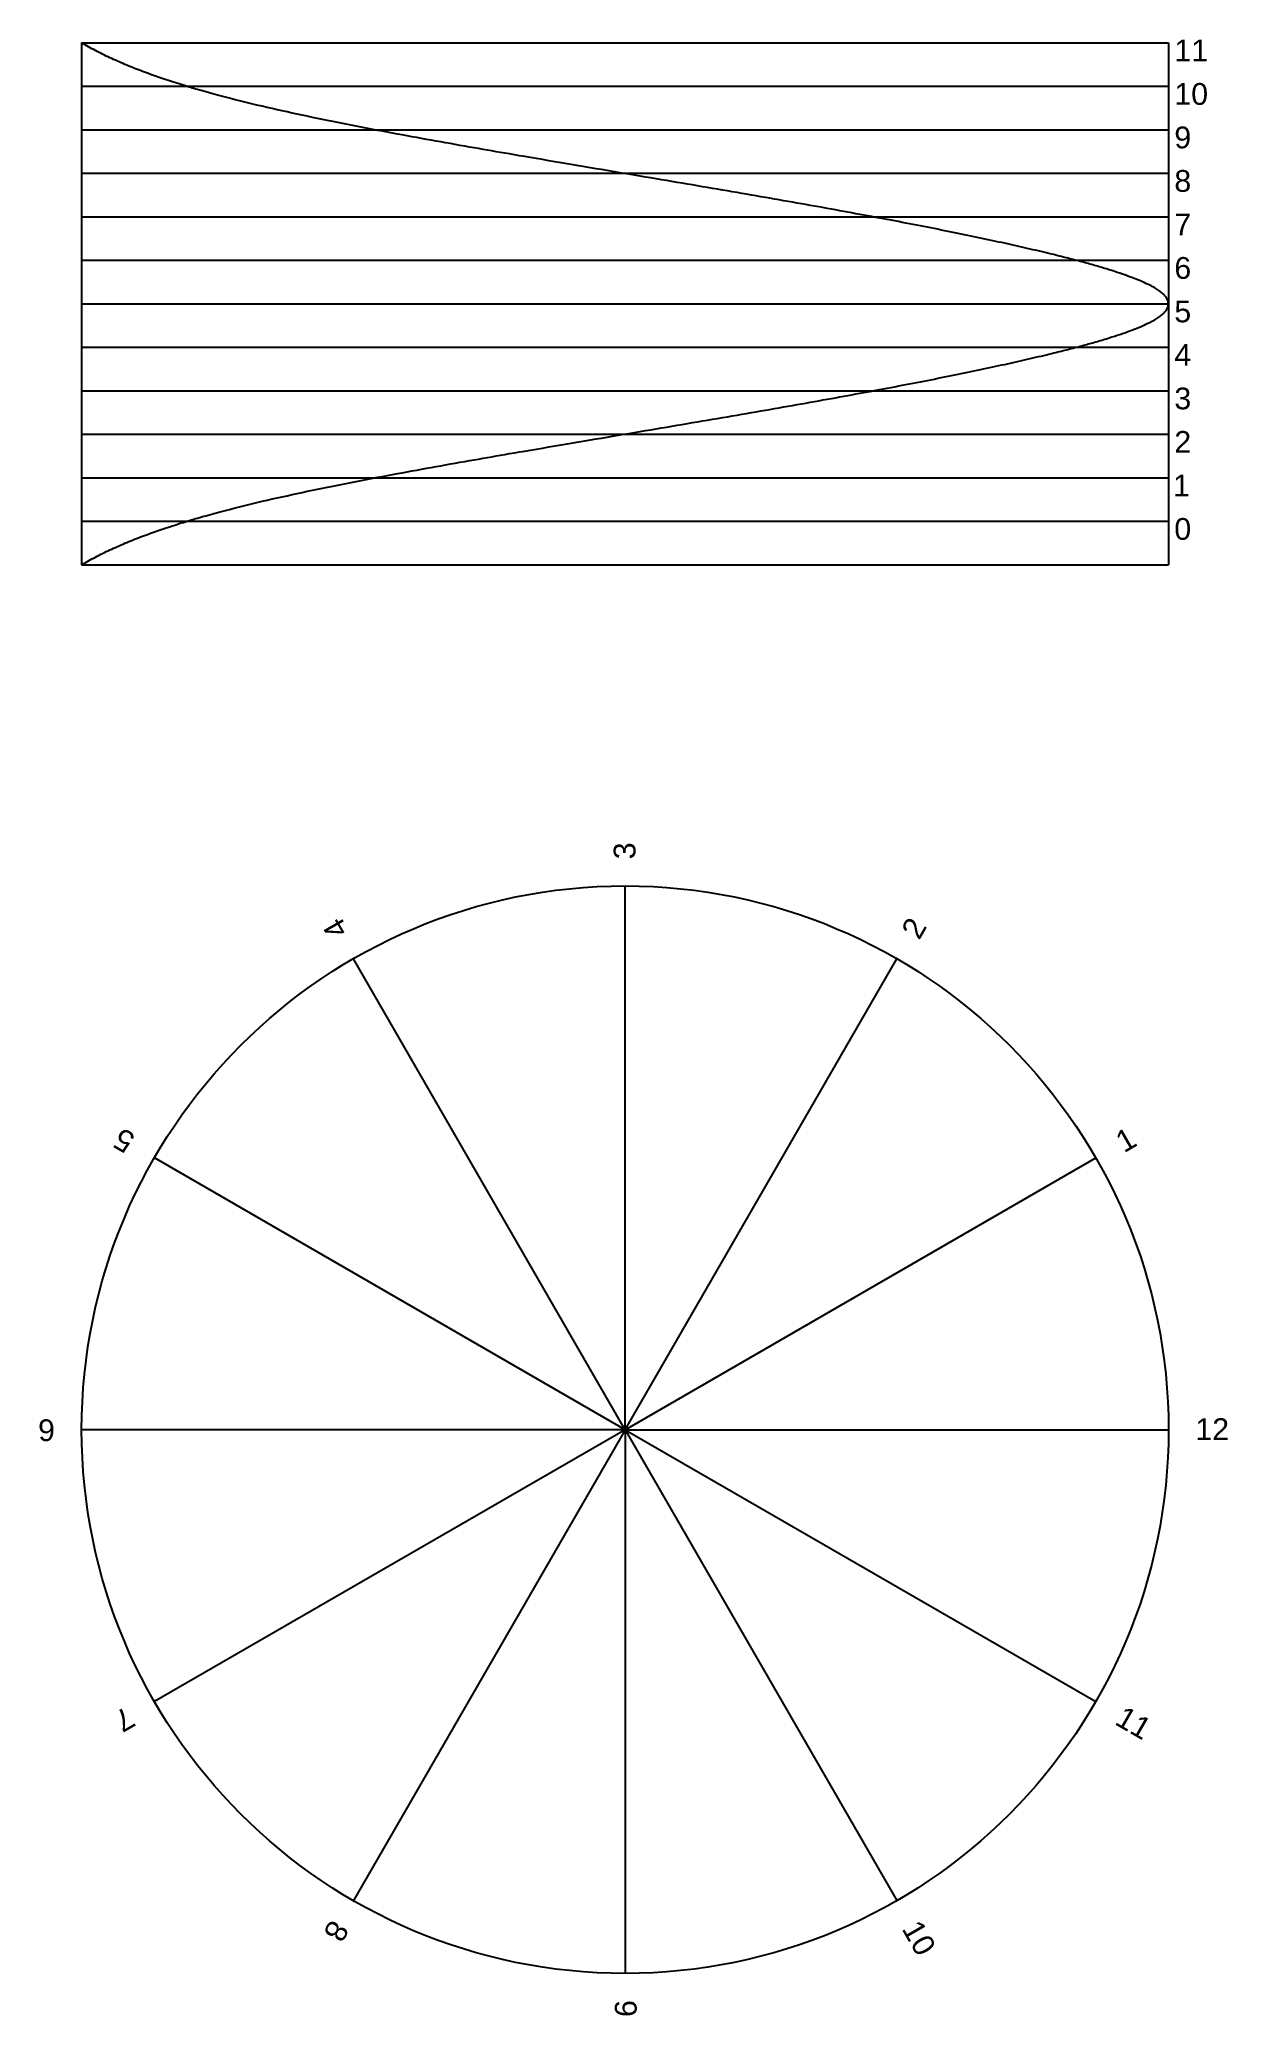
# Model space of a CAD drawing. Header units: inches. Extents: x 64 to 173, y 13 to 195.
import ezdxf

# ---------------------------------------------------------------- set-up
doc = ezdxf.new("R2010")
doc.units = ezdxf.units.IN
doc.header["$MEASUREMENT"] = 0
doc.layers.add('constuct', color=2, linetype='Continuous')
doc.layers.add('obj', color=10, linetype='Continuous')
doc.styles.get("Standard").update_dxf_attribs({"font": 'arial.ttf'})

# ---------------------------------------------------------------- blocks, each defined once
blk = doc.blocks.new('*U10')
at = {"layer": 'constuct'}
blk.add_line((4, 50), (4, -50), dxfattribs=at)
blk = doc.blocks.new('*U12')
at = {"layer": 'constuct', "color": 0, "linetype": 'ByBlock', "lineweight": -2, "transparency": 16777216, "rotation": 90}
blk.add_blockref('*U10', (117.43, 146.68), dxfattribs=at)
blk = doc.blocks.new('*U13')
at = {"layer": 'constuct'}
blk.add_line((4, 50), (4, -50), dxfattribs=at)
blk = doc.blocks.new('*U15')
at = {"layer": 'constuct', "color": 0, "linetype": 'ByBlock', "lineweight": -2, "transparency": 16777216, "rotation": 90}
blk.add_blockref('*U13', (117.43, 146.68), dxfattribs=at)
blk = doc.blocks.new('*U16')
at = {"layer": 'constuct'}
blk.add_line((4, 50), (4, -50), dxfattribs=at)
blk = doc.blocks.new('*U18')
at = {"layer": 'constuct', "color": 0, "linetype": 'ByBlock', "lineweight": -2, "transparency": 16777216, "rotation": 90}
blk.add_blockref('*U16', (117.43, 146.68), dxfattribs=at)
blk = doc.blocks.new('*U19')
at = {"layer": 'constuct'}
blk.add_line((4, 50), (4, -50), dxfattribs=at)
blk = doc.blocks.new('*U21')
at = {"layer": 'constuct', "color": 0, "linetype": 'ByBlock', "lineweight": -2, "transparency": 16777216, "rotation": 90}
blk.add_blockref('*U19', (117.43, 146.68), dxfattribs=at)
blk = doc.blocks.new('*U22')
at = {"layer": 'constuct'}
blk.add_line((4, 50), (4, -50), dxfattribs=at)
blk = doc.blocks.new('*U24')
at = {"layer": 'constuct', "color": 0, "linetype": 'ByBlock', "lineweight": -2, "transparency": 16777216, "rotation": 90}
blk.add_blockref('*U22', (117.43, 146.68), dxfattribs=at)
blk = doc.blocks.new('*U25')
at = {"layer": 'constuct'}
blk.add_line((4, 50), (4, -50), dxfattribs=at)
blk = doc.blocks.new('*U27')
at = {"layer": 'constuct', "color": 0, "linetype": 'ByBlock', "lineweight": -2, "transparency": 16777216, "rotation": 90}
blk.add_blockref('*U25', (117.43, 146.68), dxfattribs=at)
blk = doc.blocks.new('*U28')
at = {"layer": 'constuct'}
blk.add_line((4, 50), (4, -50), dxfattribs=at)
blk = doc.blocks.new('*U30')
at = {"layer": 'constuct', "color": 0, "linetype": 'ByBlock', "lineweight": -2, "transparency": 16777216, "rotation": 90}
blk.add_blockref('*U28', (117.43, 146.68), dxfattribs=at)
blk = doc.blocks.new('*U31')
at = {"layer": 'constuct'}
blk.add_line((4, 50), (4, -50), dxfattribs=at)
blk = doc.blocks.new('*U33')
at = {"layer": 'constuct', "color": 0, "linetype": 'ByBlock', "lineweight": -2, "transparency": 16777216, "rotation": 90}
blk.add_blockref('*U31', (117.43, 146.68), dxfattribs=at)
blk = doc.blocks.new('*U34')
at = {"layer": 'constuct'}
blk.add_line((4, 50), (4, -50), dxfattribs=at)
blk = doc.blocks.new('*U36')
at = {"layer": 'constuct', "color": 0, "linetype": 'ByBlock', "lineweight": -2, "transparency": 16777216, "rotation": 90}
blk.add_blockref('*U34', (117.43, 146.68), dxfattribs=at)
blk = doc.blocks.new('*U37')
at = {"layer": 'constuct'}
blk.add_line((4, 50), (4, -50), dxfattribs=at)
blk = doc.blocks.new('*U39')
at = {"layer": 'constuct', "color": 0, "linetype": 'ByBlock', "lineweight": -2, "transparency": 16777216, "rotation": 90}
blk.add_blockref('*U37', (117.43, 146.68), dxfattribs=at)
blk = doc.blocks.new('*U40')
at = {"layer": 'constuct'}
blk.add_line((4, 50), (4, -50), dxfattribs=at)
blk = doc.blocks.new('*U42')
at = {"layer": 'constuct', "color": 0, "linetype": 'ByBlock', "lineweight": -2, "transparency": 16777216, "rotation": 90}
blk.add_blockref('*U40', (117.43, 146.68), dxfattribs=at)
blk = doc.blocks.new('*U43')
at = {"layer": 'constuct'}
blk.add_line((4, 50), (4, -50), dxfattribs=at)
blk = doc.blocks.new('*U45')
at = {"layer": 'constuct', "color": 0, "linetype": 'ByBlock', "lineweight": -2, "transparency": 16777216, "rotation": 90}
blk.add_blockref('*U43', (117.43, 146.68), dxfattribs=at)

msp = doc.modelspace()

# ---------------------------------------------------------------- linework, layer by layer
at = {"layer": 'constuct'}
for q in [(117.43, 117.15), (92.43, 110.45), (142.43, 110.45), (74.13, 92.15), (160.74, 92.15), (67.43, 67.15), (74.13, 42.15), (92.43, 23.85), (167.43, 67.15), (117.43, 17.15), (142.43, 23.85), (160.74, 42.15)]:
    msp.add_line((117.43, 67.15), q, dxfattribs=at)
msp.add_open_spline([(67.43, 146.68), (74.13, 150.68), (92.43, 154.68), (117.43, 158.68), (142.43, 162.68), (160.74, 166.68), (175.16, 170.68), (160.74, 174.68), (142.43, 178.68), (117.43, 182.68), (92.43, 186.68), (74.13, 190.68), (67.43, 194.68)], degree=6, dxfattribs=at)
at = {"layer": 'obj'}
for p, q in [((67.43, 194.68), (67.43, 146.68)), ((67.43, 194.68), (167.43, 194.68)), ((167.43, 194.68), (167.43, 146.68)), ((67.43, 146.68), (167.43, 146.68))]:
    msp.add_line(p, q, dxfattribs=at)
msp.add_circle((117.43, 67.15), 50, dxfattribs=at)

# ---------------------------------------------------------------- block references
at = {"layer": 'constuct'}
for name, p in [('*U45', (0, 44)), ('*U42', (0, 40)), ('*U39', (0, 36)), ('*U36', (0, 32)), ('*U33', (0, 28)), ('*U30', (0, 24)), ('*U27', (0, 20)), ('*U24', (0, 16)), ('*U21', (0, 12)), ('*U18', (0, 8)), ('*U15', (0, 4)), ('*U12', (0, 0))]:
    msp.add_blockref(name, p, dxfattribs=at)

# ---------------------------------------------------------------- texts
msp.add_text('1', height=2, dxfattribs=at).set_placement((167.84, 152.98))
at = {"layer": 'constuct', "char_height": 2, "attachment_point": 1}
for s, width, insert in [('11', 2.0115, (167.96, 194.98)), ('10', 2.0115, (167.96, 190.98)), ('9', 2.0115, (167.96, 186.98)), ('8', 2.0115, (167.96, 182.98)), ('7', 2.0115, (167.96, 178.98)), ('6', 2.0115, (167.96, 174.98)), ('5', 2.0115, (167.96, 170.98)), ('4', 2.0115, (167.96, 166.98)), ('3', 2.0115, (167.96, 162.98)), ('2', 2.0115, (167.96, 158.98)), ('0', 2.0115, (167.96, 150.98)), ('12', 16.578, (169.89, 68.2))]:
    msp.add_mtext_dynamic_manual_height_columns(s, width=width, gutter_width=1, heights=[0], dxfattribs=dict(at, insert=insert))
for s, insert, rotation in [('3', (116.38, 119.6), 90), ('4', (90.3, 112.05), 120), ('2', (142.75, 113.1), 60), ('5', (71.49, 92.47), 150), ('1', (162.33, 94.29), 30), ('6', (64.98, 66.1), 180), ('7', (72.54, 40.02), 210), ('11', (163.38, 41.84), 330), ('8', (92.12, 21.2), 240), ('10', (144.57, 22.26), 300), ('9', (118.49, 14.7), 270)]:
    msp.add_mtext_dynamic_manual_height_columns(s, width=16.578, gutter_width=1, heights=[0], dxfattribs=dict(at, insert=insert, rotation=rotation))

doc.saveas('drawing.dxf')
